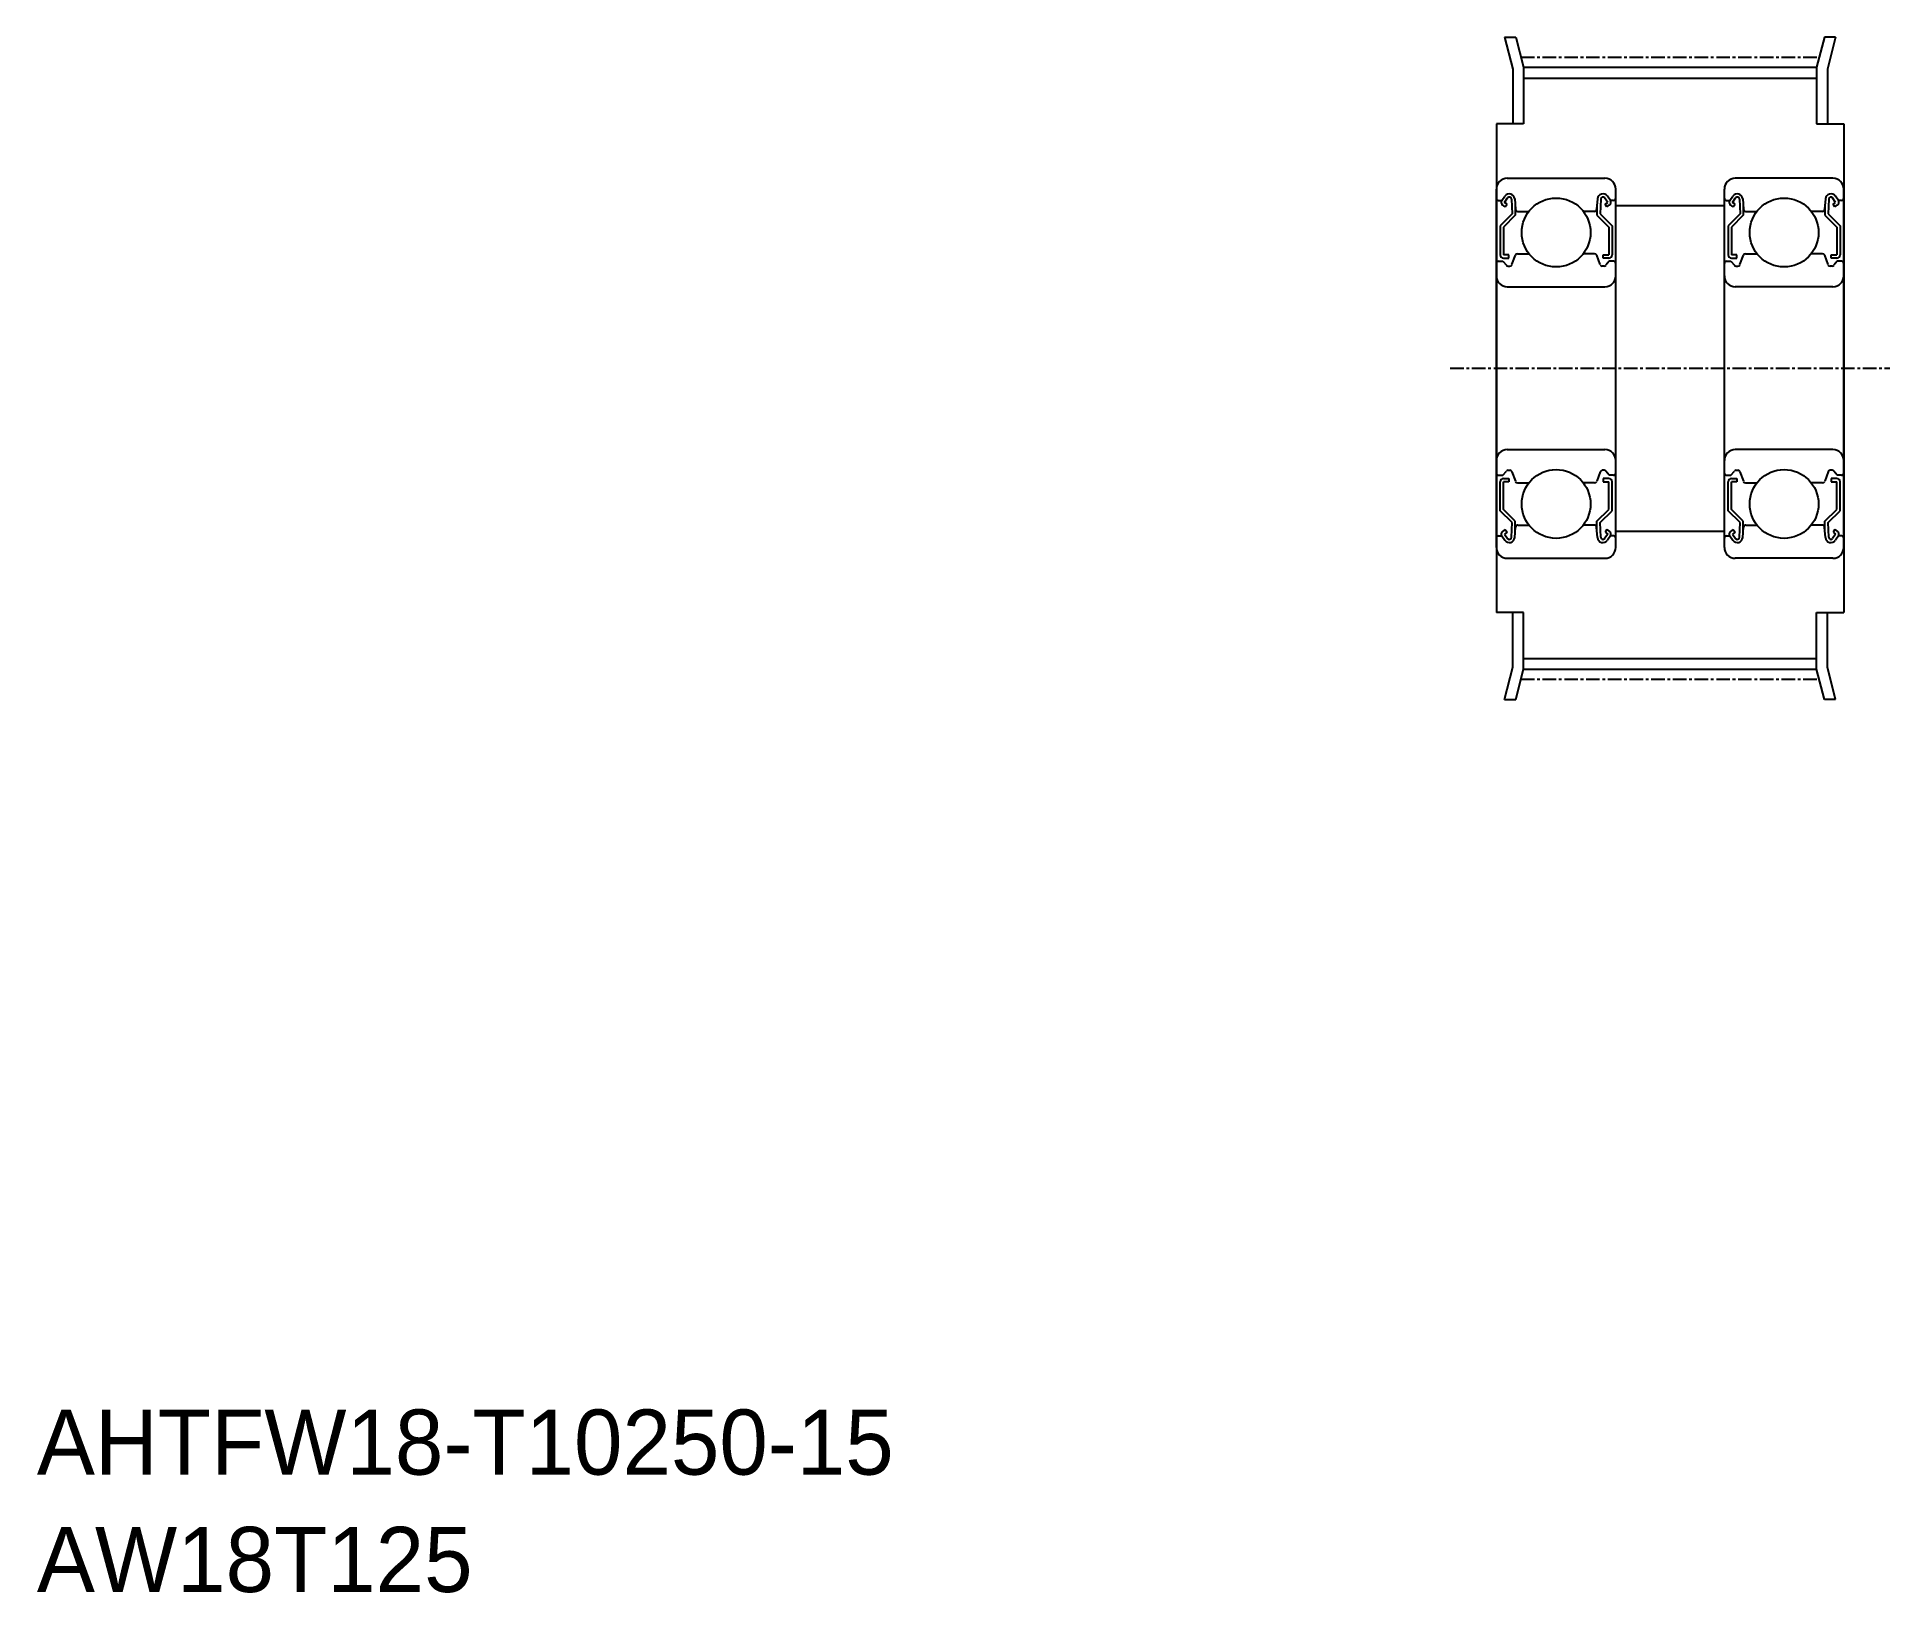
# Model space of a CAD drawing. Extents: x -286 to -115, y -61 to 82.
import ezdxf

# ---------------------------------------------------------------- set-up
doc = ezdxf.new("R2010")
doc.units = 0
doc.linetypes.add('CENTER', pattern=[2, 1.25, -0.25, 0.25, -0.25])
doc.layers.get('0').update_dxf_attribs({"linetype": 'CONTINUOUS'})
doc.layers.add('CENTER', color=1, linetype='CENTER')

msp = doc.modelspace()

# ---------------------------------------------------------------- linework, layer by layer
for p, q in [((-150.8, 82.41), (-150.05, 79.46)), ((-150.8, 82.41), (-149.77, 82.41)), ((-149.77, 82.41), (-149.05, 79.64)), ((-121.33, 82.41), (-122.05, 79.64)), ((-120.3, 82.41), (-121.33, 82.41)), ((-120.3, 82.41), (-121.05, 79.46)), ((-150.05, 79.46), (-150.05, 74.41)), ((-149.05, 79.64), (-149.05, 74.41)), ((-149.05, 79.64), (-122.05, 79.64)), ((-149.05, 78.64), (-122.05, 78.64)), ((-122.05, 79.64), (-122.05, 74.41)), ((-121.05, 79.46), (-121.05, 74.41)), ((-149.05, 74.41), (-151.55, 74.41)), ((-151.55, 74.41), (-151.55, 41.91)), ((-151.55, 74.41), (-151.55, 40.91)), ((-122.05, 74.41), (-119.55, 74.41)), ((-119.55, 74.41), (-119.55, 41.91)), ((-119.55, 74.41), (-119.55, 40.91)), ((-151.55, 35.41), (-151.55, 68.41)), ((-150.55, 69.41), (-141.55, 69.41)), ((-140.55, 35.41), (-140.55, 68.41)), ((-130.55, 35.41), (-130.55, 68.41)), ((-120.55, 69.41), (-129.55, 69.41)), ((-119.55, 35.41), (-119.55, 68.41)), ((-151.55, 66.91), (-151.55, 29.41)), ((-151.35, 67.36), (-151.05, 67.36)), ((-151.05, 67.36), (-150.77, 67.76)), ((-150.73, 66.77), (-150.98, 66.95)), ((-150.8, 67.19), (-150.52, 67.59)), ((-150.56, 67.02), (-150.8, 67.19)), ((-150.73, 66.77), (-150.56, 67.02)), ((-150.16, 67.49), (-150.11, 66.14)), ((-149.86, 67.52), (-149.78, 66.55)), ((-149.81, 66.88), (-149.81, 66.01)), ((-142.24, 67.52), (-142.32, 66.55)), ((-142.29, 66.88), (-142.29, 66.01)), ((-141.94, 67.49), (-141.99, 66.14)), ((-141.3, 67.19), (-141.58, 67.59)), ((-141.54, 67.02), (-141.3, 67.19)), ((-141.37, 66.77), (-141.54, 67.02)), ((-141.37, 66.77), (-141.12, 66.95)), ((-141.05, 67.36), (-141.33, 67.76)), ((-140.75, 67.36), (-141.05, 67.36)), ((-140.55, 66.91), (-130.55, 66.91)), ((-130.35, 67.36), (-130.05, 67.36)), ((-130.05, 67.36), (-129.77, 67.76)), ((-129.73, 66.77), (-129.98, 66.95)), ((-129.8, 67.19), (-129.52, 67.59)), ((-129.56, 67.02), (-129.8, 67.19)), ((-129.73, 66.77), (-129.56, 67.02)), ((-129.16, 67.49), (-129.11, 66.14)), ((-128.86, 67.52), (-128.78, 66.55)), ((-128.81, 66.88), (-128.81, 66.01)), ((-121.24, 67.52), (-121.32, 66.55)), ((-121.29, 66.88), (-121.29, 66.01)), ((-120.94, 67.49), (-120.99, 66.14)), ((-120.3, 67.19), (-120.58, 67.59)), ((-120.54, 67.02), (-120.3, 67.19)), ((-120.37, 66.77), (-120.54, 67.02)), ((-120.37, 66.77), (-120.12, 66.95)), ((-120.05, 67.36), (-120.33, 67.76)), ((-119.75, 67.36), (-120.05, 67.36)), ((-119.55, 66.91), (-119.55, 29.41)), ((-150.11, 66.14), (-151.21, 65.04)), ((-151.21, 65.04), (-151.21, 62.36)), ((-149.81, 66.01), (-150.91, 64.91)), ((-150.91, 64.91), (-150.91, 62.36)), ((-149.58, 66.36), (-148.56, 66.36)), ((-142.52, 66.36), (-143.54, 66.36)), ((-142.29, 66.01), (-141.19, 64.91)), ((-141.99, 66.14), (-140.89, 65.04)), ((-141.19, 64.91), (-141.19, 62.36)), ((-140.89, 65.04), (-140.89, 62.36)), ((-129.11, 66.14), (-130.21, 65.04)), ((-130.21, 65.04), (-130.21, 62.36)), ((-128.81, 66.01), (-129.91, 64.91)), ((-129.91, 64.91), (-129.91, 62.36)), ((-128.58, 66.36), (-127.56, 66.36)), ((-121.52, 66.36), (-122.54, 66.36)), ((-121.29, 66.01), (-120.19, 64.91)), ((-120.99, 66.14), (-119.89, 65.04)), ((-120.19, 64.91), (-120.19, 62.36)), ((-119.89, 65.04), (-119.89, 62.36)), ((-151.35, 61.76), (-150.95, 61.76)), ((-150.95, 61.76), (-150.63, 61.39)), ((-150.39, 62.36), (-150.91, 62.36)), ((-150.91, 62.06), (-150.39, 62.06)), ((-150.39, 62.06), (-150.39, 62.36)), ((-150.12, 61.45), (-149.79, 62.33)), ((-149.61, 62.46), (-148.56, 62.46)), ((-142.5, 62.46), (-143.54, 62.46)), ((-141.98, 61.45), (-142.31, 62.33)), ((-141.71, 62.06), (-141.71, 62.36)), ((-141.71, 62.36), (-141.19, 62.36)), ((-141.19, 62.06), (-141.71, 62.06)), ((-141.15, 61.76), (-141.47, 61.39)), ((-140.75, 61.76), (-141.15, 61.76)), ((-130.35, 61.76), (-129.95, 61.76)), ((-129.95, 61.76), (-129.63, 61.39)), ((-129.39, 62.36), (-129.91, 62.36)), ((-129.91, 62.06), (-129.39, 62.06)), ((-129.39, 62.06), (-129.39, 62.36)), ((-129.12, 61.45), (-128.79, 62.33)), ((-128.61, 62.46), (-127.56, 62.46)), ((-121.5, 62.46), (-122.54, 62.46)), ((-120.98, 61.45), (-121.31, 62.33)), ((-120.71, 62.06), (-120.71, 62.36)), ((-120.71, 62.36), (-120.19, 62.36)), ((-120.19, 62.06), (-120.71, 62.06)), ((-120.15, 61.76), (-120.47, 61.39)), ((-119.75, 61.76), (-120.15, 61.76)), ((-150.48, 61.31), (-150.3, 61.31)), ((-141.62, 61.31), (-141.8, 61.31)), ((-129.48, 61.31), (-129.3, 61.31)), ((-120.62, 61.31), (-120.8, 61.31)), ((-150.55, 59.41), (-141.55, 59.41)), ((-120.55, 59.41), (-129.55, 59.41)), ((-151.55, 51.91), (-151.55, 51.91)), ((-119.55, 51.91), (-119.55, 51.91)), ((-150.55, 44.41), (-141.55, 44.41)), ((-120.55, 44.41), (-129.55, 44.41)), ((-151.55, 43.66), (-151.55, 43.66)), ((-119.55, 43.66), (-119.55, 43.66)), ((-151.35, 42.06), (-150.95, 42.06)), ((-151.21, 38.79), (-151.21, 41.46)), ((-150.95, 42.06), (-150.63, 42.44)), ((-150.91, 41.76), (-150.39, 41.76)), ((-150.91, 38.91), (-150.91, 41.46)), ((-150.39, 41.46), (-150.91, 41.46)), ((-150.48, 42.51), (-150.3, 42.51)), ((-150.39, 41.76), (-150.39, 41.46)), ((-150.12, 42.38), (-149.79, 41.5)), ((-149.61, 41.36), (-148.56, 41.36)), ((-142.5, 41.36), (-143.54, 41.36)), ((-141.98, 42.38), (-142.31, 41.5)), ((-141.62, 42.51), (-141.8, 42.51)), ((-141.19, 41.76), (-141.71, 41.76)), ((-141.71, 41.76), (-141.71, 41.46)), ((-141.71, 41.46), (-141.19, 41.46)), ((-141.15, 42.06), (-141.47, 42.44)), ((-141.19, 38.91), (-141.19, 41.46)), ((-140.75, 42.06), (-141.15, 42.06)), ((-140.89, 38.79), (-140.89, 41.46)), ((-130.35, 42.06), (-129.95, 42.06)), ((-130.21, 38.79), (-130.21, 41.46)), ((-129.95, 42.06), (-129.63, 42.44)), ((-129.91, 41.76), (-129.39, 41.76)), ((-129.91, 38.91), (-129.91, 41.46)), ((-129.39, 41.46), (-129.91, 41.46)), ((-129.48, 42.51), (-129.3, 42.51)), ((-129.39, 41.76), (-129.39, 41.46)), ((-129.12, 42.38), (-128.79, 41.5)), ((-128.61, 41.36), (-127.56, 41.36)), ((-121.5, 41.36), (-122.54, 41.36)), ((-120.98, 42.38), (-121.31, 41.5)), ((-120.62, 42.51), (-120.8, 42.51)), ((-120.71, 41.76), (-120.71, 41.46)), ((-120.19, 41.76), (-120.71, 41.76)), ((-120.71, 41.46), (-120.19, 41.46)), ((-120.15, 42.06), (-120.47, 42.44)), ((-120.19, 38.91), (-120.19, 41.46)), ((-119.75, 42.06), (-120.15, 42.06)), ((-119.89, 38.79), (-119.89, 41.46)), ((-150.11, 37.69), (-151.21, 38.79)), ((-149.81, 37.81), (-150.91, 38.91)), ((-150.16, 36.34), (-150.11, 37.69)), ((-149.81, 36.94), (-149.81, 37.81)), ((-142.29, 37.81), (-141.19, 38.91)), ((-142.29, 36.94), (-142.29, 37.81)), ((-141.99, 37.69), (-140.89, 38.79)), ((-141.94, 36.34), (-141.99, 37.69)), ((-129.11, 37.69), (-130.21, 38.79)), ((-128.81, 37.81), (-129.91, 38.91)), ((-129.16, 36.34), (-129.11, 37.69)), ((-128.81, 36.94), (-128.81, 37.81)), ((-121.29, 37.81), (-120.19, 38.91)), ((-121.29, 36.94), (-121.29, 37.81)), ((-120.99, 37.69), (-119.89, 38.79)), ((-120.94, 36.34), (-120.99, 37.69)), ((-151.35, 36.46), (-151.05, 36.46)), ((-151.05, 36.46), (-150.77, 36.07)), ((-150.73, 37.05), (-150.98, 36.88)), ((-150.56, 36.81), (-150.8, 36.64)), ((-150.8, 36.64), (-150.52, 36.23)), ((-150.73, 37.05), (-150.56, 36.81)), ((-149.86, 36.31), (-149.78, 37.28)), ((-149.58, 37.46), (-148.56, 37.46)), ((-142.52, 37.46), (-143.54, 37.46)), ((-142.24, 36.31), (-142.32, 37.28)), ((-141.3, 36.64), (-141.58, 36.23)), ((-141.37, 37.05), (-141.54, 36.81)), ((-141.54, 36.81), (-141.3, 36.64)), ((-141.37, 37.05), (-141.12, 36.88)), ((-141.05, 36.46), (-141.33, 36.07)), ((-140.75, 36.46), (-141.05, 36.46)), ((-140.55, 36.91), (-130.55, 36.91)), ((-130.35, 36.46), (-130.05, 36.46)), ((-130.05, 36.46), (-129.77, 36.07)), ((-129.73, 37.05), (-129.98, 36.88)), ((-129.56, 36.81), (-129.8, 36.64)), ((-129.8, 36.64), (-129.52, 36.23)), ((-129.73, 37.05), (-129.56, 36.81)), ((-128.86, 36.31), (-128.78, 37.28)), ((-128.58, 37.46), (-127.56, 37.46)), ((-121.52, 37.46), (-122.54, 37.46)), ((-121.24, 36.31), (-121.32, 37.28)), ((-120.3, 36.64), (-120.58, 36.23)), ((-120.37, 37.05), (-120.54, 36.81)), ((-120.54, 36.81), (-120.3, 36.64)), ((-120.37, 37.05), (-120.12, 36.88)), ((-120.05, 36.46), (-120.33, 36.07)), ((-119.75, 36.46), (-120.05, 36.46)), ((-150.55, 34.41), (-141.55, 34.41)), ((-120.55, 34.41), (-129.55, 34.41)), ((-149.05, 29.41), (-151.55, 29.41)), ((-150.05, 24.37), (-150.05, 29.41)), ((-149.05, 24.19), (-149.05, 29.41)), ((-122.05, 24.19), (-122.05, 29.41)), ((-122.05, 29.41), (-119.55, 29.41)), ((-121.05, 24.37), (-121.05, 29.41)), ((-150.8, 21.41), (-150.05, 24.37)), ((-149.77, 21.41), (-149.05, 24.19)), ((-149.05, 25.18), (-122.05, 25.18)), ((-149.05, 24.19), (-122.05, 24.19)), ((-121.33, 21.41), (-122.05, 24.19)), ((-120.3, 21.41), (-121.05, 24.37)), ((-150.8, 21.41), (-149.77, 21.41)), ((-120.3, 21.41), (-121.33, 21.41))]:
    msp.add_line(p, q)
for centre in [(-146.05, 64.41), (-125.05, 64.41), (-146.05, 39.41), (-125.05, 39.41)]:
    msp.add_circle(centre, 3.17)
for centre, radius, start, end in [((-150.55, 68.41), 1, 90, 180), ((-141.55, 68.41), 1, 0, 90), ((-129.55, 68.41), 1, 90, 180), ((-120.55, 68.41), 1, 0, 90), ((-151.35, 67.56), 0.2, 180, 270), ((-150.81, 67.19), 0.3, 144.9356, 235.0377), ((-150.36, 67.47), 0.5, 5.065, 144.9356), ((-150.36, 67.48), 0.2, 2.1312, 144.9367), ((-141.74, 67.47), 0.5, 35.0644, 174.935), ((-141.74, 67.48), 0.2, 35.0633, 177.8688), ((-141.3, 67.19), 0.3, 304.9623, 35.0644), ((-140.75, 67.56), 0.2, 270, 0), ((-130.35, 67.56), 0.2, 180, 270), ((-129.81, 67.19), 0.3, 144.9356, 235.0377), ((-129.36, 67.47), 0.5, 5.065, 144.9356), ((-129.36, 67.48), 0.2, 2.1312, 144.9367), ((-120.74, 67.47), 0.5, 35.0644, 174.935), ((-120.74, 67.48), 0.2, 35.0633, 177.8688), ((-120.3, 67.19), 0.3, 304.9623, 35.0644), ((-119.75, 67.56), 0.2, 270, 0), ((-149.58, 66.56), 0.2, 185.065, 270), ((-142.52, 66.56), 0.2, 270, 354.935), ((-128.58, 66.56), 0.2, 185.065, 270), ((-121.52, 66.56), 0.2, 270, 354.935), ((-151.35, 61.56), 0.2, 90, 180), ((-150.91, 62.36), 0.3, 180, 270), ((-150.3, 61.51), 0.2, 270, 339.9703), ((-149.61, 62.26), 0.2, 90, 159.9703), ((-142.5, 62.26), 0.2, 20.0297, 90), ((-141.8, 61.51), 0.2, 200.0297, 270), ((-141.19, 62.36), 0.3, 270, 0), ((-140.75, 61.56), 0.2, 0, 90), ((-130.35, 61.56), 0.2, 90, 180), ((-129.91, 62.36), 0.3, 180, 270), ((-129.3, 61.51), 0.2, 270, 339.9703), ((-128.61, 62.26), 0.2, 90, 159.9703), ((-121.5, 62.26), 0.2, 20.0297, 90), ((-120.8, 61.51), 0.2, 200.0297, 270), ((-120.19, 62.36), 0.3, 270, 0), ((-119.75, 61.56), 0.2, 0, 90), ((-150.55, 60.41), 1, 180, 270), ((-150.48, 61.51), 0.2, 219.997, 270), ((-141.62, 61.51), 0.2, 270, 320.003), ((-141.55, 60.41), 1, 270, 0), ((-129.55, 60.41), 1, 180, 270), ((-129.48, 61.51), 0.2, 219.997, 270), ((-120.62, 61.51), 0.2, 270, 320.003), ((-120.55, 60.41), 1, 270, 0), ((-150.55, 43.41), 1, 90, 180), ((-141.55, 43.41), 1, 360, 90), ((-129.55, 43.41), 1, 90, 180), ((-120.55, 43.41), 1, 0, 90), ((-151.35, 42.26), 0.2, 180, 270), ((-150.91, 41.46), 0.3, 90, 180), ((-150.48, 42.31), 0.2, 90, 140.003), ((-150.3, 42.31), 0.2, 20.0297, 90), ((-149.61, 41.56), 0.2, 200.0297, 270), ((-142.5, 41.56), 0.2, 270, 339.9703), ((-141.8, 42.31), 0.2, 90, 159.9703), ((-141.62, 42.31), 0.2, 39.997, 90), ((-141.19, 41.46), 0.3, 0, 90), ((-140.75, 42.26), 0.2, 270, 0), ((-130.35, 42.26), 0.2, 180, 270), ((-129.91, 41.46), 0.3, 90, 180), ((-129.48, 42.31), 0.2, 90, 140.003), ((-129.3, 42.31), 0.2, 20.0297, 90), ((-128.61, 41.56), 0.2, 200.0297, 270), ((-121.5, 41.56), 0.2, 270, 339.9703), ((-120.8, 42.31), 0.2, 90, 159.9703), ((-120.62, 42.31), 0.2, 39.997, 90), ((-120.19, 41.46), 0.3, 0, 90), ((-119.75, 42.26), 0.2, 270, 0), ((-151.35, 36.26), 0.2, 90, 180), ((-150.81, 36.64), 0.3, 124.9623, 215.0644), ((-150.36, 36.35), 0.5, 215.0644, 354.935), ((-150.36, 36.35), 0.2, 215.0633, 357.8688), ((-149.58, 37.26), 0.2, 90, 174.935), ((-142.52, 37.26), 0.2, 5.065, 90), ((-141.74, 36.35), 0.5, 185.065, 324.9356), ((-141.74, 36.35), 0.2, 182.1312, 324.9367), ((-141.3, 36.64), 0.3, 324.9356, 55.0377), ((-140.75, 36.26), 0.2, 0, 90), ((-130.35, 36.26), 0.2, 90, 180), ((-129.81, 36.64), 0.3, 124.9623, 215.0644), ((-129.36, 36.35), 0.5, 215.0644, 354.935), ((-129.36, 36.35), 0.2, 215.0633, 357.8688), ((-128.58, 37.26), 0.2, 90, 174.935), ((-121.52, 37.26), 0.2, 5.065, 90), ((-120.74, 36.35), 0.5, 185.065, 324.9356), ((-120.74, 36.35), 0.2, 182.1312, 324.9367), ((-120.3, 36.64), 0.3, 324.9356, 55.0377), ((-119.75, 36.26), 0.2, 0, 90), ((-150.55, 35.41), 1, 180, 270), ((-141.55, 35.41), 1, 270, 360), ((-129.55, 35.41), 1, 180, 270), ((-120.55, 35.41), 1, 270, 0)]:
    msp.add_arc(centre, radius, start, end)
at = {"layer": 'CENTER', "color": 1, "linetype": 'CENTER'}
for p, q in [((-149.29, 80.56), (-121.81, 80.56)), ((-155.8, 51.91), (-115.3, 51.91)), ((-149.29, 23.26), (-121.81, 23.26))]:
    msp.add_line(p, q, dxfattribs=at)

# ---------------------------------------------------------------- texts
at = {"color": 7, "linetype": 'CONTINUOUS'}
for s, p in [('AHTFW18-T10250-15', (-285.99, -50)), ('AW18T125', (-285.99, -60.81))]:
    msp.add_text(s, height=6, dxfattribs=at).set_placement(p)

doc.saveas('drawing.dxf')
